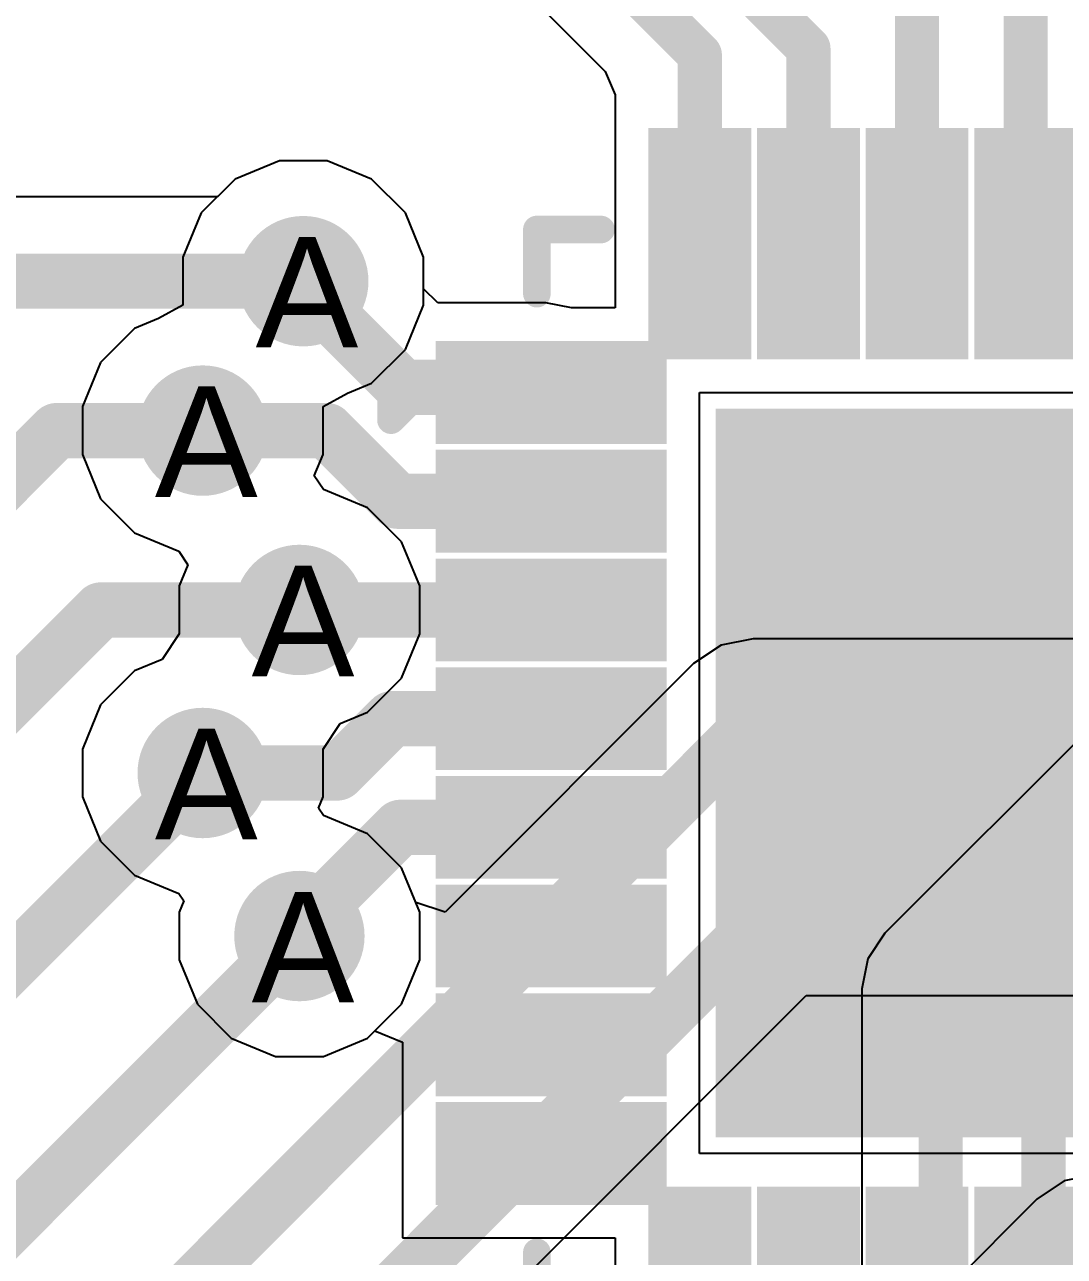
# Model space of a CAD drawing. Header units: inches. Extents: x 0 to 5271, y 0 to 5417.
# Drawn here: x 79.75 to 84.54, y 15.91 to 21.58 of the extents above; entities that cross this region are included whole.
import ezdxf

# ---------------------------------------------------------------- set-up
doc = ezdxf.new("R2010")
doc.units = ezdxf.units.IN
for name, color, linetype in [('Bottom Layer', 5, 'Continuous'), ('Drill Drawing', 1, 'Continuous'), ('L2_GND1', 16, 'Continuous'), ('L3_SIG1', 76, 'Continuous'), ('L4_PWR', 90, 'Continuous'), ('L5_GND2', 156, 'Continuous'), ('L6_SIG2', 130, 'Continuous'), ('L7_GND3', 216, 'Continuous'), ('Top Layer', 1, 'Continuous'), ('Top Overlay', 2, 'Continuous'), ('Top Paste', 8, 'Continuous'), ('Top Solder', 216, 'Continuous'), ('Via Holes', 16, 'Continuous')]:
    doc.layers.add(name, color=color, linetype=linetype)
doc.styles.add('Arial', font='', dxfattribs={"height": 0.2})
doc.styles.get('Arial').set_extended_font_data('Arial')

# ---------------------------------------------------------------- blocks, each defined once
blk = doc.blocks.new('32_UQFN__5_5__379')
at = {"layer": 'Top Layer'}
for points in [[(-1.885, 2.005), (-1.885, 2.865), (-1.615, 2.865), (-1.615, 2.005)], [(-1.385, 2.005), (-1.385, 2.865), (-1.115, 2.865), (-1.115, 2.005)], [(-0.885, 2.005), (-0.885, 2.865), (-0.615, 2.865), (-0.615, 2.005)], [(-0.385, 2.005), (-0.385, 2.865), (-0.115, 2.865), (-0.115, 2.005)], [(-2.865, 1.885), (-2.005, 1.885), (-2.005, 1.615), (-2.865, 1.615)], [(-1.575, 1.575), (1.575, 1.575), (1.575, -1.575), (-1.575, -1.575)], [(-2.865, 1.385), (-2.005, 1.385), (-2.005, 1.115), (-2.865, 1.115)], [(-2.865, 0.885), (-2.005, 0.885), (-2.005, 0.615), (-2.865, 0.615)], [(-2.865, 0.385), (-2.005, 0.385), (-2.005, 0.115), (-2.865, 0.115)], [(-2.865, -0.115), (-2.005, -0.115), (-2.005, -0.385), (-2.865, -0.385)], [(-2.865, -0.615), (-2.005, -0.615), (-2.005, -0.885), (-2.865, -0.885)], [(-2.865, -1.115), (-2.005, -1.115), (-2.005, -1.385), (-2.865, -1.385)], [(-2.865, -1.615), (-2.005, -1.615), (-2.005, -1.885), (-2.865, -1.885)], [(-1.885, -2.865), (-1.885, -2.005), (-1.615, -2.005), (-1.615, -2.865)], [(-1.385, -2.865), (-1.385, -2.005), (-1.115, -2.005), (-1.115, -2.865)], [(-0.885, -2.865), (-0.885, -2.005), (-0.615, -2.005), (-0.615, -2.865)], [(-0.385, -2.865), (-0.385, -2.005), (-0.115, -2.005), (-0.115, -2.865)]]:
    blk.add_hatch(color=1, dxfattribs=at).paths.add_polyline_path(points)
at = {"layer": 'Top Paste'}
for points in [[(-1.885, 2.005), (-1.885, 2.865), (-1.615, 2.865), (-1.615, 2.005)], [(-1.385, 2.005), (-1.385, 2.865), (-1.115, 2.865), (-1.115, 2.005)], [(-0.885, 2.005), (-0.885, 2.865), (-0.615, 2.865), (-0.615, 2.005)], [(-0.385, 2.005), (-0.385, 2.865), (-0.115, 2.865), (-0.115, 2.005)], [(-2.865, 1.885), (-2.005, 1.885), (-2.005, 1.615), (-2.865, 1.615)], [(-2.865, 1.385), (-2.005, 1.385), (-2.005, 1.115), (-2.865, 1.115)], [(-2.865, 0.885), (-2.005, 0.885), (-2.005, 0.615), (-2.865, 0.615)], [(-2.865, 0.385), (-2.005, 0.385), (-2.005, 0.115), (-2.865, 0.115)], [(-2.865, -0.115), (-2.005, -0.115), (-2.005, -0.385), (-2.865, -0.385)], [(-2.865, -0.615), (-2.005, -0.615), (-2.005, -0.885), (-2.865, -0.885)], [(-2.865, -1.115), (-2.005, -1.115), (-2.005, -1.385), (-2.865, -1.385)], [(-2.865, -1.615), (-2.005, -1.615), (-2.005, -1.885), (-2.865, -1.885)], [(-1.885, -2.865), (-1.885, -2.005), (-1.615, -2.005), (-1.615, -2.865)], [(-1.385, -2.865), (-1.385, -2.005), (-1.115, -2.005), (-1.115, -2.865)], [(-0.885, -2.865), (-0.885, -2.005), (-0.615, -2.005), (-0.615, -2.865)], [(-0.385, -2.865), (-0.385, -2.005), (-0.115, -2.005), (-0.115, -2.865)]]:
    blk.add_hatch(color=8, dxfattribs=at).paths.add_polyline_path(points)
at = {"layer": 'Top Solder'}
for points in [[(-1.9866, 1.9034), (-1.9866, 2.9666), (-1.5134, 2.9666), (-1.5134, 1.9034)], [(-1.4866, 1.9034), (-1.4866, 2.9666), (-1.0134, 2.9666), (-1.0134, 1.9034)], [(-0.9866, 1.9034), (-0.9866, 2.9666), (-0.5134, 2.9666), (-0.5134, 1.9034)], [(-0.4866, 1.9034), (-0.4866, 2.9666), (-0.0134, 2.9666), (-0.0134, 1.9034)], [(-2.9666, 1.9866), (-1.9034, 1.9866), (-1.9034, 1.5134), (-2.9666, 1.5134)], [(-1.6766, 1.6766), (1.6766, 1.6766), (1.6766, -1.6766), (-1.6766, -1.6766)], [(-2.9666, 1.4866), (-1.9034, 1.4866), (-1.9034, 1.0134), (-2.9666, 1.0134)], [(-2.9666, 0.9866), (-1.9034, 0.9866), (-1.9034, 0.5134), (-2.9666, 0.5134)], [(-2.9666, 0.4866), (-1.9034, 0.4866), (-1.9034, 0.0134), (-2.9666, 0.0134)], [(-2.9666, -0.0134), (-1.9034, -0.0134), (-1.9034, -0.4866), (-2.9666, -0.4866)], [(-2.9666, -0.5134), (-1.9034, -0.5134), (-1.9034, -0.9866), (-2.9666, -0.9866)], [(-2.9666, -1.0134), (-1.9034, -1.0134), (-1.9034, -1.4866), (-2.9666, -1.4866)], [(-2.9666, -1.5134), (-1.9034, -1.5134), (-1.9034, -1.9866), (-2.9666, -1.9866)], [(-1.9866, -2.9666), (-1.9866, -1.9034), (-1.5134, -1.9034), (-1.5134, -2.9666)], [(-1.4866, -2.9666), (-1.4866, -1.9034), (-1.0134, -1.9034), (-1.0134, -2.9666)], [(-0.9866, -2.9666), (-0.9866, -1.9034), (-0.5134, -1.9034), (-0.5134, -2.9666)], [(-0.4866, -2.9666), (-0.4866, -1.9034), (-0.0134, -1.9034), (-0.0134, -2.9666)]]:
    blk.add_hatch(color=216, dxfattribs=at).paths.add_polyline_path(points)
at = {"layer": 'Top Overlay'}
for points in [[(-2.5, 2.205, 0.127, 0.127, 0), (-2.5, 2.5, 0.127, 0.127, 0)], [(-2.5, 2.5, 0.127, 0.127, 0), (-2.205, 2.5, 0.127, 0.127, 0)], [(-3.1716, 1.623, 0.127, 0.127, 0), (-3.1716, 1.877, 0.127, 0.127, 0)], [(-3.1716, 1.877, 0.127, 0.127, 0), (-3.0446, 1.75, 0.127, 0.127, 0)], [(-3.1716, 1.623, 0.127, 0.127, 0), (-3.0446, 1.75, 0.127, 0.127, 0)], [(-2.5, -2.5, 0.127, 0.127, 0), (-2.5, -2.205, 0.127, 0.127, 0)]]:
    blk.add_lwpolyline(points, format="xyseb", dxfattribs=at)
for points in [[(-2.5318, 2.5, 0.0635, 0.0635, 1), (-2.4683, 2.5, 0.0635, 0.0635, 1)], [(-2.5318, 2.5, 0.0635, 0.0635, 1), (-2.4683, 2.5, 0.0635, 0.0635, 1)], [(-2.2368, 2.5, 0.0635, 0.0635, 1), (-2.1733, 2.5, 0.0635, 0.0635, 1)], [(-2.5318, 2.205, 0.0635, 0.0635, 1), (-2.4683, 2.205, 0.0635, 0.0635, 1)], [(-3.2033, 1.877, 0.0635, 0.0635, 1), (-3.1398, 1.877, 0.0635, 0.0635, 1)], [(-3.2033, 1.877, 0.0635, 0.0635, 1), (-3.1398, 1.877, 0.0635, 0.0635, 1)], [(-3.0763, 1.75, 0.0635, 0.0635, 1), (-3.0128, 1.75, 0.0635, 0.0635, 1)], [(-3.0763, 1.75, 0.0635, 0.0635, 1), (-3.0128, 1.75, 0.0635, 0.0635, 1)], [(-3.2033, 1.623, 0.0635, 0.0635, 1), (-3.1398, 1.623, 0.0635, 0.0635, 1)], [(-3.2033, 1.623, 0.0635, 0.0635, 1), (-3.1398, 1.623, 0.0635, 0.0635, 1)], [(-2.5318, -2.205, 0.0635, 0.0635, 1), (-2.4683, -2.205, 0.0635, 0.0635, 1)]]:
    blk.add_lwpolyline(points, format="xyseb", close=True, dxfattribs=at)

msp = doc.modelspace()

# ---------------------------------------------------------------- hatches: boundary and pattern name
at = {"layer": 'Bottom Layer'}
h = msp.add_hatch(color=5, dxfattribs=at)
edge = h.paths.add_edge_path()
edge.add_arc((81.0319, 20.3981), 0.3, 0, 360)
h = msp.add_hatch(color=5, dxfattribs=at)
edge = h.paths.add_edge_path()
edge.add_arc((80.5688, 19.7108), 0.3, 0, 360)
h = msp.add_hatch(color=5, dxfattribs=at)
edge = h.paths.add_edge_path()
edge.add_arc((81.014, 18.8858), 0.3, 0, 360)
h = msp.add_hatch(color=5, dxfattribs=at)
edge = h.paths.add_edge_path()
edge.add_arc((80.5688, 18.1358), 0.3, 0, 360)
h = msp.add_hatch(color=5, dxfattribs=at)
edge = h.paths.add_edge_path()
edge.add_arc((81.014, 17.3858), 0.3, 0, 360)
at = {"layer": 'L2_GND1'}
h = msp.add_hatch(color=16, dxfattribs=at)
edge = h.paths.add_edge_path()
edge.add_arc((81.0319, 20.3981), 0.3, 0, 360)
h = msp.add_hatch(color=16, dxfattribs=at)
edge = h.paths.add_edge_path()
edge.add_arc((80.5688, 19.7108), 0.3, 0, 360)
h = msp.add_hatch(color=16, dxfattribs=at)
edge = h.paths.add_edge_path()
edge.add_arc((81.014, 18.8858), 0.3, 0, 360)
h = msp.add_hatch(color=16, dxfattribs=at)
edge = h.paths.add_edge_path()
edge.add_arc((80.5688, 18.1358), 0.3, 0, 360)
h = msp.add_hatch(color=16, dxfattribs=at)
edge = h.paths.add_edge_path()
edge.add_arc((81.014, 17.3858), 0.3, 0, 360)
at = {"layer": 'L3_SIG1'}
h = msp.add_hatch(color=76, dxfattribs=at)
edge = h.paths.add_edge_path()
edge.add_arc((81.0319, 20.3981), 0.3, 0, 360)
h = msp.add_hatch(color=76, dxfattribs=at)
edge = h.paths.add_edge_path()
edge.add_arc((80.5688, 19.7108), 0.3, 0, 360)
h = msp.add_hatch(color=76, dxfattribs=at)
edge = h.paths.add_edge_path()
edge.add_arc((81.014, 18.8858), 0.3, 0, 360)
h = msp.add_hatch(color=76, dxfattribs=at)
edge = h.paths.add_edge_path()
edge.add_arc((80.5688, 18.1358), 0.3, 0, 360)
h = msp.add_hatch(color=76, dxfattribs=at)
edge = h.paths.add_edge_path()
edge.add_arc((81.014, 17.3858), 0.3, 0, 360)
at = {"layer": 'L4_PWR'}
h = msp.add_hatch(color=90, dxfattribs=at)
edge = h.paths.add_edge_path()
edge.add_arc((81.0319, 20.3981), 0.3, 0, 360)
h = msp.add_hatch(color=90, dxfattribs=at)
edge = h.paths.add_edge_path()
edge.add_arc((80.5688, 19.7108), 0.3, 0, 360)
h = msp.add_hatch(color=90, dxfattribs=at)
edge = h.paths.add_edge_path()
edge.add_arc((81.014, 18.8858), 0.3, 0, 360)
h = msp.add_hatch(color=90, dxfattribs=at)
edge = h.paths.add_edge_path()
edge.add_arc((80.5688, 18.1358), 0.3, 0, 360)
h = msp.add_hatch(color=90, dxfattribs=at)
edge = h.paths.add_edge_path()
edge.add_arc((81.014, 17.3858), 0.3, 0, 360)
at = {"layer": 'L5_GND2'}
h = msp.add_hatch(color=156, dxfattribs=at)
edge = h.paths.add_edge_path()
edge.add_arc((81.0319, 20.3981), 0.3, 0, 360)
h = msp.add_hatch(color=156, dxfattribs=at)
edge = h.paths.add_edge_path()
edge.add_arc((80.5688, 19.7108), 0.3, 0, 360)
h = msp.add_hatch(color=156, dxfattribs=at)
edge = h.paths.add_edge_path()
edge.add_arc((81.014, 18.8858), 0.3, 0, 360)
h = msp.add_hatch(color=156, dxfattribs=at)
edge = h.paths.add_edge_path()
edge.add_arc((80.5688, 18.1358), 0.3, 0, 360)
h = msp.add_hatch(color=156, dxfattribs=at)
edge = h.paths.add_edge_path()
edge.add_arc((81.014, 17.3858), 0.3, 0, 360)
at = {"layer": 'L6_SIG2'}
h = msp.add_hatch(color=130, dxfattribs=at)
edge = h.paths.add_edge_path()
edge.add_arc((81.0319, 20.3981), 0.3, 0, 360)
h = msp.add_hatch(color=130, dxfattribs=at)
edge = h.paths.add_edge_path()
edge.add_arc((80.5688, 19.7108), 0.3, 0, 360)
h = msp.add_hatch(color=130, dxfattribs=at)
edge = h.paths.add_edge_path()
edge.add_arc((81.014, 18.8858), 0.3, 0, 360)
h = msp.add_hatch(color=130, dxfattribs=at)
edge = h.paths.add_edge_path()
edge.add_arc((80.5688, 18.1358), 0.3, 0, 360)
h = msp.add_hatch(color=130, dxfattribs=at)
edge = h.paths.add_edge_path()
edge.add_arc((81.014, 17.3858), 0.3, 0, 360)
at = {"layer": 'L7_GND3'}
h = msp.add_hatch(color=216, dxfattribs=at)
edge = h.paths.add_edge_path()
edge.add_arc((81.0319, 20.3981), 0.3, 0, 360)
h = msp.add_hatch(color=216, dxfattribs=at)
edge = h.paths.add_edge_path()
edge.add_arc((80.5688, 19.7108), 0.3, 0, 360)
h = msp.add_hatch(color=216, dxfattribs=at)
edge = h.paths.add_edge_path()
edge.add_arc((81.014, 18.8858), 0.3, 0, 360)
h = msp.add_hatch(color=216, dxfattribs=at)
edge = h.paths.add_edge_path()
edge.add_arc((80.5688, 18.1358), 0.3, 0, 360)
h = msp.add_hatch(color=216, dxfattribs=at)
edge = h.paths.add_edge_path()
edge.add_arc((81.014, 17.3858), 0.3, 0, 360)
at = {"layer": 'Top Layer'}
h = msp.add_hatch(color=1, dxfattribs=at)
edge = h.paths.add_edge_path()
edge.add_arc((81.0319, 20.3981), 0.3, 0, 360)
h = msp.add_hatch(color=1, dxfattribs=at)
edge = h.paths.add_edge_path()
edge.add_arc((80.5688, 19.7108), 0.3, 0, 360)
h = msp.add_hatch(color=1, dxfattribs=at)
edge = h.paths.add_edge_path()
edge.add_arc((81.014, 18.8858), 0.3, 0, 360)
h = msp.add_hatch(color=1, dxfattribs=at)
edge = h.paths.add_edge_path()
edge.add_arc((80.5688, 18.1358), 0.3, 0, 360)
h = msp.add_hatch(color=1, dxfattribs=at)
edge = h.paths.add_edge_path()
edge.add_arc((81.014, 17.3858), 0.3, 0, 360)
at = {"layer": 'Via Holes'}
h = msp.add_hatch(color=7, dxfattribs=at)
edge = h.paths.add_edge_path()
edge.add_arc((81.0319, 20.3981), 0.15, 0, 360)
h = msp.add_hatch(color=7, dxfattribs=at)
edge = h.paths.add_edge_path()
edge.add_arc((80.5688, 19.7108), 0.15, 0, 360)
h = msp.add_hatch(color=7, dxfattribs=at)
edge = h.paths.add_edge_path()
edge.add_arc((81.014, 18.8858), 0.15, 0, 360)
h = msp.add_hatch(color=7, dxfattribs=at)
edge = h.paths.add_edge_path()
edge.add_arc((80.5688, 18.1358), 0.15, 0, 360)
h = msp.add_hatch(color=7, dxfattribs=at)
edge = h.paths.add_edge_path()
edge.add_arc((81.014, 17.3858), 0.15, 0, 360)

# ---------------------------------------------------------------- linework, layer by layer
at = {"layer": 'Bottom Layer'}
for p, q in [((80.9217, 20.9521), (80.7181, 20.8677)), ((81.1421, 20.9521), (80.9217, 20.9521)), ((81.3458, 20.8677), (81.1421, 20.9521)), ((80.7181, 20.8677), (80.5623, 20.7119)), ((81.5016, 20.7119), (81.3458, 20.8677)), ((80.5623, 20.7119), (80.4779, 20.5083)), ((81.5859, 20.5083), (81.5016, 20.7119)), ((80.4779, 20.5083), (80.4779, 20.2879)), ((81.5859, 20.2879), (81.5859, 20.5083)), ((80.4779, 20.2879), (80.3659, 20.2264)), ((81.5016, 20.0843), (81.5859, 20.2879)), ((80.255, 20.1805), (80.0991, 20.0246)), ((80.3659, 20.2264), (80.255, 20.1805)), ((81.3458, 19.9284), (81.5016, 20.0843)), ((80.0991, 20.0246), (80.0148, 19.821)), ((81.2348, 19.8825), (81.3458, 19.9284)), ((81.1228, 19.821), (81.2348, 19.8825)), ((80.0148, 19.821), (80.0148, 19.6006)), ((81.1228, 19.6006), (81.1228, 19.821)), ((80.0148, 19.6006), (80.0991, 19.397)), ((81.0822, 19.5026), (81.1228, 19.6006)), ((81.1242, 19.4398), (81.0822, 19.5026)), ((81.3278, 19.3555), (81.1242, 19.4398)), ((80.0991, 19.397), (80.255, 19.2412)), ((81.4836, 19.1996), (81.3278, 19.3555)), ((80.255, 19.2412), (80.4586, 19.1568)), ((80.4586, 19.1568), (80.5006, 19.094)), ((81.568, 18.996), (81.4836, 19.1996)), ((80.5006, 19.094), (80.46, 18.996)), ((80.46, 18.996), (80.46, 18.7756)), ((81.568, 18.7756), (81.568, 18.996)), ((80.46, 18.7756), (80.3815, 18.6579)), ((81.4836, 18.572), (81.568, 18.7756)), ((80.3815, 18.6579), (80.255, 18.6055)), ((80.255, 18.6055), (80.0991, 18.4496)), ((81.3278, 18.4162), (81.4836, 18.572)), ((80.0991, 18.4496), (80.0148, 18.246)), ((81.2013, 18.3638), (81.3278, 18.4162)), ((81.1228, 18.246), (81.2013, 18.3638)), ((80.0148, 18.246), (80.0148, 18.0256)), ((81.1228, 18.0256), (81.1228, 18.246)), ((80.0148, 18.0256), (80.0991, 17.822)), ((81.1014, 17.9739), (81.1228, 18.0256)), ((81.1242, 17.9398), (81.1014, 17.9739)), ((81.3278, 17.8555), (81.1242, 17.9398)), ((81.4836, 17.6996), (81.3278, 17.8555)), ((80.0991, 17.822), (80.255, 17.6661)), ((81.568, 17.496), (81.4836, 17.6996)), ((80.255, 17.6661), (80.4586, 17.5818)), ((80.4586, 17.5818), (80.4814, 17.5477)), ((80.4814, 17.5477), (80.46, 17.496)), ((80.46, 17.496), (80.46, 17.2756)), ((81.568, 17.2756), (81.568, 17.496)), ((80.46, 17.2756), (80.5443, 17.072)), ((81.4836, 17.072), (81.568, 17.2756)), ((80.5443, 17.072), (80.7001, 16.9161)), ((81.3278, 16.9161), (81.4836, 17.072)), ((80.7001, 16.9161), (80.9038, 16.8318)), ((81.1242, 16.8318), (81.3278, 16.9161)), ((80.9038, 16.8318), (81.1242, 16.8318))]:
    msp.add_line(p, q, dxfattribs=at)
at = {"layer": 'L2_GND1'}
for p, q in [((80.9217, 20.9521), (80.7181, 20.8677)), ((81.1421, 20.9521), (80.9217, 20.9521)), ((81.3458, 20.8677), (81.1421, 20.9521)), ((80.7181, 20.8677), (80.5623, 20.7119)), ((81.5016, 20.7119), (81.3458, 20.8677)), ((80.5623, 20.7119), (80.4779, 20.5083)), ((81.5859, 20.5083), (81.5016, 20.7119)), ((80.4779, 20.5083), (80.4779, 20.2879)), ((81.5859, 20.2879), (81.5859, 20.5083)), ((80.4779, 20.2879), (80.3659, 20.2264)), ((81.5016, 20.0843), (81.5859, 20.2879)), ((80.255, 20.1805), (80.0991, 20.0246)), ((80.3659, 20.2264), (80.255, 20.1805)), ((81.3458, 19.9284), (81.5016, 20.0843)), ((80.0991, 20.0246), (80.0148, 19.821)), ((81.2348, 19.8825), (81.3458, 19.9284)), ((81.1228, 19.821), (81.2348, 19.8825)), ((80.0148, 19.821), (80.0148, 19.6006)), ((81.1228, 19.6006), (81.1228, 19.821)), ((80.0148, 19.6006), (80.0991, 19.397)), ((81.0822, 19.5026), (81.1228, 19.6006)), ((81.1242, 19.4398), (81.0822, 19.5026)), ((81.3278, 19.3555), (81.1242, 19.4398)), ((80.0991, 19.397), (80.255, 19.2412)), ((81.4836, 19.1996), (81.3278, 19.3555)), ((80.255, 19.2412), (80.4586, 19.1568)), ((80.4586, 19.1568), (80.5006, 19.094)), ((81.568, 18.996), (81.4836, 19.1996)), ((80.5006, 19.094), (80.46, 18.996)), ((80.46, 18.996), (80.46, 18.7756)), ((81.568, 18.7756), (81.568, 18.996)), ((80.46, 18.7756), (80.3815, 18.6579)), ((81.4836, 18.572), (81.568, 18.7756)), ((80.3815, 18.6579), (80.255, 18.6055)), ((80.255, 18.6055), (80.0991, 18.4496)), ((81.3278, 18.4162), (81.4836, 18.572)), ((80.0991, 18.4496), (80.0148, 18.246)), ((81.2013, 18.3638), (81.3278, 18.4162)), ((81.1228, 18.246), (81.2013, 18.3638)), ((80.0148, 18.246), (80.0148, 18.0256)), ((81.1228, 18.0256), (81.1228, 18.246)), ((80.0148, 18.0256), (80.0991, 17.822)), ((81.1014, 17.9739), (81.1228, 18.0256)), ((81.1242, 17.9398), (81.1014, 17.9739)), ((81.3278, 17.8555), (81.1242, 17.9398)), ((81.4836, 17.6996), (81.3278, 17.8555)), ((80.0991, 17.822), (80.255, 17.6661)), ((81.568, 17.496), (81.4836, 17.6996)), ((80.255, 17.6661), (80.4586, 17.5818)), ((80.4586, 17.5818), (80.4814, 17.5477)), ((80.4814, 17.5477), (80.46, 17.496)), ((80.46, 17.496), (80.46, 17.2756)), ((81.568, 17.2756), (81.568, 17.496)), ((80.46, 17.2756), (80.5443, 17.072)), ((81.4836, 17.072), (81.568, 17.2756)), ((80.5443, 17.072), (80.7001, 16.9161)), ((81.3278, 16.9161), (81.4836, 17.072)), ((80.7001, 16.9161), (80.9038, 16.8318)), ((81.1242, 16.8318), (81.3278, 16.9161)), ((80.9038, 16.8318), (81.1242, 16.8318))]:
    msp.add_line(p, q, dxfattribs=at)
at = {"layer": 'L3_SIG1'}
for p, q in [((80.9217, 20.9521), (80.7181, 20.8677)), ((81.1421, 20.9521), (80.9217, 20.9521)), ((81.3458, 20.8677), (81.1421, 20.9521)), ((80.7181, 20.8677), (80.5623, 20.7119)), ((81.5016, 20.7119), (81.3458, 20.8677)), ((80.5623, 20.7119), (80.4779, 20.5083)), ((81.5859, 20.5083), (81.5016, 20.7119)), ((80.4779, 20.5083), (80.4779, 20.2879)), ((81.5859, 20.2879), (81.5859, 20.5083)), ((80.4779, 20.2879), (80.3659, 20.2264)), ((81.5016, 20.0843), (81.5859, 20.2879)), ((80.255, 20.1805), (80.0991, 20.0246)), ((80.3659, 20.2264), (80.255, 20.1805)), ((81.3458, 19.9284), (81.5016, 20.0843)), ((80.0991, 20.0246), (80.0148, 19.821)), ((81.2348, 19.8825), (81.3458, 19.9284)), ((81.1228, 19.821), (81.2348, 19.8825)), ((80.0148, 19.821), (80.0148, 19.6006)), ((81.1228, 19.6006), (81.1228, 19.821)), ((80.0148, 19.6006), (80.0991, 19.397)), ((81.0822, 19.5026), (81.1228, 19.6006)), ((81.1242, 19.4398), (81.0822, 19.5026)), ((81.3278, 19.3555), (81.1242, 19.4398)), ((80.0991, 19.397), (80.255, 19.2412)), ((81.4836, 19.1996), (81.3278, 19.3555)), ((80.255, 19.2412), (80.4586, 19.1568)), ((80.4586, 19.1568), (80.5006, 19.094)), ((81.568, 18.996), (81.4836, 19.1996)), ((80.5006, 19.094), (80.46, 18.996)), ((80.46, 18.996), (80.46, 18.7756)), ((81.568, 18.7756), (81.568, 18.996)), ((80.46, 18.7756), (80.3815, 18.6579)), ((81.4836, 18.572), (81.568, 18.7756)), ((80.3815, 18.6579), (80.255, 18.6055)), ((80.255, 18.6055), (80.0991, 18.4496)), ((81.3278, 18.4162), (81.4836, 18.572)), ((80.0991, 18.4496), (80.0148, 18.246)), ((81.2013, 18.3638), (81.3278, 18.4162)), ((81.1228, 18.246), (81.2013, 18.3638)), ((84.6771, 18.3666), (83.7092, 17.3987)), ((80.0148, 18.246), (80.0148, 18.0256)), ((81.1228, 18.0256), (81.1228, 18.246)), ((80.0148, 18.0256), (80.0991, 17.822)), ((81.1014, 17.9739), (81.1228, 18.0256)), ((81.1242, 17.9398), (81.1014, 17.9739)), ((81.3278, 17.8555), (81.1242, 17.9398)), ((81.4836, 17.6996), (81.3278, 17.8555)), ((80.0991, 17.822), (80.255, 17.6661)), ((81.568, 17.496), (81.4836, 17.6996)), ((80.255, 17.6661), (80.4586, 17.5818)), ((80.4586, 17.5818), (80.4814, 17.5477)), ((80.4814, 17.5477), (80.46, 17.496)), ((80.46, 17.496), (80.46, 17.2756)), ((81.568, 17.2756), (81.568, 17.496)), ((83.7092, 17.3987), (83.6306, 17.2811)), ((80.46, 17.2756), (80.5443, 17.072)), ((81.4836, 17.072), (81.568, 17.2756)), ((83.6306, 17.2811), (83.603, 17.1423)), ((83.603, 17.1423), (83.603, 17.1423)), ((83.603, 17.1423), (83.603, 9.8671)), ((80.5443, 17.072), (80.7001, 16.9161)), ((81.3278, 16.9161), (81.4836, 17.072)), ((80.7001, 16.9161), (80.9038, 16.8318)), ((81.1242, 16.8318), (81.3278, 16.9161)), ((80.9038, 16.8318), (81.1242, 16.8318))]:
    msp.add_line(p, q, dxfattribs=at)
for points in [[(83.9656, 17.1423, 0.2032, 0.2032, 0), (84.9335, 18.1102, 0.2032, 0.2032, 0)], [(84.4391, 16.8914, 0.2032, 0.2032, 0), (85.1019, 17.5542, 0.2032, 0.2032, 0)], [(83.9656, 8.5118, 0.2032, 0.2032, 0), (83.9656, 17.1423, 0.2032, 0.2032, 0)], [(84.4391, 8.3025, 0.2032, 0.2032, 0), (84.4391, 16.8914, 0.2032, 0.2032, 0)]]:
    msp.add_lwpolyline(points, format="xyseb", dxfattribs=at)
for points in [[(83.9148, 17.1423, 0.1016, 0.1016, 1), (84.0164, 17.1423, 0.1016, 0.1016, 1)], [(83.9148, 17.1423, 0.1016, 0.1016, 1), (84.0164, 17.1423, 0.1016, 0.1016, 1)], [(84.3883, 16.8914, 0.1016, 0.1016, 1), (84.4899, 16.8914, 0.1016, 0.1016, 1)], [(84.3883, 16.8914, 0.1016, 0.1016, 1), (84.4899, 16.8914, 0.1016, 0.1016, 1)]]:
    msp.add_lwpolyline(points, format="xyseb", close=True, dxfattribs=at)
at = {"layer": 'L4_PWR'}
for p, q in [((80.9217, 20.9521), (80.7181, 20.8677)), ((81.1421, 20.9521), (80.9217, 20.9521)), ((81.3458, 20.8677), (81.1421, 20.9521)), ((80.7181, 20.8677), (80.5623, 20.7119)), ((81.5016, 20.7119), (81.3458, 20.8677)), ((80.5623, 20.7119), (80.4779, 20.5083)), ((81.5859, 20.5083), (81.5016, 20.7119)), ((80.4779, 20.5083), (80.4779, 20.2879)), ((81.5859, 20.2879), (81.5859, 20.5083)), ((80.4779, 20.2879), (80.3659, 20.2264)), ((81.5016, 20.0843), (81.5859, 20.2879)), ((80.255, 20.1805), (80.0991, 20.0246)), ((80.3659, 20.2264), (80.255, 20.1805)), ((81.3458, 19.9284), (81.5016, 20.0843)), ((80.0991, 20.0246), (80.0148, 19.821)), ((81.2348, 19.8825), (81.3458, 19.9284)), ((81.1228, 19.821), (81.2348, 19.8825)), ((80.0148, 19.821), (80.0148, 19.6006)), ((81.1228, 19.6006), (81.1228, 19.821)), ((80.0148, 19.6006), (80.0991, 19.397)), ((81.0822, 19.5026), (81.1228, 19.6006)), ((81.1242, 19.4398), (81.0822, 19.5026)), ((81.3278, 19.3555), (81.1242, 19.4398)), ((80.0991, 19.397), (80.255, 19.2412)), ((81.4836, 19.1996), (81.3278, 19.3555)), ((80.255, 19.2412), (80.4586, 19.1568)), ((80.4586, 19.1568), (80.5006, 19.094)), ((81.568, 18.996), (81.4836, 19.1996)), ((80.5006, 19.094), (80.46, 18.996)), ((80.46, 18.996), (80.46, 18.7756)), ((81.568, 18.7756), (81.568, 18.996)), ((80.46, 18.7756), (80.3815, 18.6579)), ((81.4836, 18.572), (81.568, 18.7756)), ((80.3815, 18.6579), (80.255, 18.6055)), ((80.255, 18.6055), (80.0991, 18.4496)), ((81.3278, 18.4162), (81.4836, 18.572)), ((80.0991, 18.4496), (80.0148, 18.246)), ((81.2013, 18.3638), (81.3278, 18.4162)), ((81.1228, 18.246), (81.2013, 18.3638)), ((80.0148, 18.246), (80.0148, 18.0256)), ((81.1228, 18.0256), (81.1228, 18.246)), ((80.0148, 18.0256), (80.0991, 17.822)), ((81.1014, 17.9739), (81.1228, 18.0256)), ((81.1242, 17.9398), (81.1014, 17.9739)), ((81.3278, 17.8555), (81.1242, 17.9398)), ((81.4836, 17.6996), (81.3278, 17.8555)), ((80.0991, 17.822), (80.255, 17.6661)), ((81.568, 17.496), (81.4836, 17.6996)), ((80.255, 17.6661), (80.4586, 17.5818)), ((80.4586, 17.5818), (80.4814, 17.5477)), ((80.4814, 17.5477), (80.46, 17.496)), ((80.46, 17.496), (80.46, 17.2756)), ((81.568, 17.2756), (81.568, 17.496)), ((80.46, 17.2756), (80.5443, 17.072)), ((81.4836, 17.072), (81.568, 17.2756)), ((80.5443, 17.072), (80.7001, 16.9161)), ((81.3278, 16.9161), (81.4836, 17.072)), ((80.7001, 16.9161), (80.9038, 16.8318)), ((81.1242, 16.8318), (81.3278, 16.9161)), ((80.9038, 16.8318), (81.1242, 16.8318))]:
    msp.add_line(p, q, dxfattribs=at)
at = {"layer": 'L5_GND2'}
for p, q in [((80.9217, 20.9521), (80.7181, 20.8677)), ((81.1421, 20.9521), (80.9217, 20.9521)), ((81.3458, 20.8677), (81.1421, 20.9521)), ((80.7181, 20.8677), (80.5623, 20.7119)), ((81.5016, 20.7119), (81.3458, 20.8677)), ((80.5623, 20.7119), (80.4779, 20.5083)), ((81.5859, 20.5083), (81.5016, 20.7119)), ((80.4779, 20.5083), (80.4779, 20.2879)), ((81.5859, 20.2879), (81.5859, 20.5083)), ((80.4779, 20.2879), (80.3659, 20.2264)), ((81.5016, 20.0843), (81.5859, 20.2879)), ((80.255, 20.1805), (80.0991, 20.0246)), ((80.3659, 20.2264), (80.255, 20.1805)), ((81.3458, 19.9284), (81.5016, 20.0843)), ((80.0991, 20.0246), (80.0148, 19.821)), ((81.2348, 19.8825), (81.3458, 19.9284)), ((81.1228, 19.821), (81.2348, 19.8825)), ((80.0148, 19.821), (80.0148, 19.6006)), ((81.1228, 19.6006), (81.1228, 19.821)), ((80.0148, 19.6006), (80.0991, 19.397)), ((81.0822, 19.5026), (81.1228, 19.6006)), ((81.1242, 19.4398), (81.0822, 19.5026)), ((81.3278, 19.3555), (81.1242, 19.4398)), ((80.0991, 19.397), (80.255, 19.2412)), ((81.4836, 19.1996), (81.3278, 19.3555)), ((80.255, 19.2412), (80.4586, 19.1568)), ((80.4586, 19.1568), (80.5006, 19.094)), ((81.568, 18.996), (81.4836, 19.1996)), ((80.5006, 19.094), (80.46, 18.996)), ((80.46, 18.996), (80.46, 18.7756)), ((81.568, 18.7756), (81.568, 18.996)), ((80.46, 18.7756), (80.3815, 18.6579)), ((81.4836, 18.572), (81.568, 18.7756)), ((80.3815, 18.6579), (80.255, 18.6055)), ((80.255, 18.6055), (80.0991, 18.4496)), ((81.3278, 18.4162), (81.4836, 18.572)), ((80.0991, 18.4496), (80.0148, 18.246)), ((81.2013, 18.3638), (81.3278, 18.4162)), ((81.1228, 18.246), (81.2013, 18.3638)), ((80.0148, 18.246), (80.0148, 18.0256)), ((81.1228, 18.0256), (81.1228, 18.246)), ((80.0148, 18.0256), (80.0991, 17.822)), ((81.1014, 17.9739), (81.1228, 18.0256)), ((81.1242, 17.9398), (81.1014, 17.9739)), ((81.3278, 17.8555), (81.1242, 17.9398)), ((81.4836, 17.6996), (81.3278, 17.8555)), ((80.0991, 17.822), (80.255, 17.6661)), ((81.568, 17.496), (81.4836, 17.6996)), ((80.255, 17.6661), (80.4586, 17.5818)), ((80.4586, 17.5818), (80.4814, 17.5477)), ((80.4814, 17.5477), (80.46, 17.496)), ((80.46, 17.496), (80.46, 17.2756)), ((81.568, 17.2756), (81.568, 17.496)), ((80.46, 17.2756), (80.5443, 17.072)), ((81.4836, 17.072), (81.568, 17.2756)), ((80.5443, 17.072), (80.7001, 16.9161)), ((81.3278, 16.9161), (81.4836, 17.072)), ((80.7001, 16.9161), (80.9038, 16.8318)), ((81.1242, 16.8318), (81.3278, 16.9161)), ((80.9038, 16.8318), (81.1242, 16.8318))]:
    msp.add_line(p, q, dxfattribs=at)
at = {"layer": 'L6_SIG2'}
for p, q in [((80.9217, 20.9521), (80.7181, 20.8677)), ((81.1421, 20.9521), (80.9217, 20.9521)), ((81.3458, 20.8677), (81.1421, 20.9521)), ((80.7181, 20.8677), (80.6369, 20.7865)), ((81.5016, 20.7119), (81.3458, 20.8677)), ((80.6369, 20.7865), (79.6015, 20.7865)), ((81.5859, 20.5083), (81.5016, 20.7119)), ((81.5859, 20.2879), (81.5859, 20.5083)), ((81.5016, 20.0843), (81.5859, 20.2879)), ((81.3458, 19.9284), (81.5016, 20.0843)), ((81.2348, 19.8825), (81.3458, 19.9284)), ((81.1228, 19.821), (81.2348, 19.8825)), ((81.1228, 19.6006), (81.1228, 19.821)), ((81.0822, 19.5026), (81.1228, 19.6006)), ((81.1242, 19.4398), (81.0822, 19.5026)), ((81.3278, 19.3555), (81.1242, 19.4398)), ((81.4836, 19.1996), (81.3278, 19.3555)), ((81.568, 18.996), (81.4836, 19.1996)), ((81.568, 18.7756), (81.568, 18.996)), ((81.4836, 18.572), (81.568, 18.7756)), ((82.9547, 18.7231), (82.8287, 18.6389)), ((83.1034, 18.7527), (82.9547, 18.7231)), ((92.8793, 18.7527), (83.1034, 18.7527)), ((82.8287, 18.6389), (81.6853, 17.4955)), ((81.3278, 18.4162), (81.4836, 18.572)), ((81.2013, 18.3638), (81.3278, 18.4162)), ((81.1228, 18.246), (81.2013, 18.3638)), ((81.1228, 18.0256), (81.1228, 18.246)), ((81.1014, 17.9739), (81.1228, 18.0256)), ((81.1242, 17.9398), (81.1014, 17.9739)), ((81.3278, 17.8555), (81.1242, 17.9398)), ((81.4836, 17.6996), (81.3278, 17.8555)), ((81.5499, 17.5397), (81.4836, 17.6996)), ((81.6853, 17.4955), (81.5499, 17.5397)), ((77.3945, 11.1607), (83.3459, 17.1121)), ((83.3459, 17.1121), (93.2688, 17.1121)), ((84.6836, 16.2889), (84.5349, 16.2593)), ((84.5349, 16.2593), (84.4089, 16.1751)), ((84.4089, 16.1751), (82.7083, 14.4744))]:
    msp.add_line(p, q, dxfattribs=at)
for points in [[(79.6015, 20.3981, 0.254, 0.254, 0), (81.0319, 20.3981, 0.254, 0.254, 0)], [(76.772, 16.5862, 0.254, 0.254, 0), (79.8966, 19.7108, 0.254, 0.254, 0)], [(79.8966, 19.7108, 0.254, 0.254, 0), (80.5688, 19.7108, 0.254, 0.254, 0)], [(77.3393, 16.1253, 0.254, 0.254, 0), (80.0998, 18.8858, 0.254, 0.254, 0)], [(80.0998, 18.8858, 0.254, 0.254, 0), (81.014, 18.8858, 0.254, 0.254, 0)], [(76.4794, 11.7402, 0.254, 0.254, 0), (83.1034, 18.3642, 0.254, 0.254, 0)], [(83.1034, 18.3642, 0.254, 0.254, 0), (93.0402, 18.3642, 0.254, 0.254, 0)], [(78.0032, 15.5702, 0.254, 0.254, 0), (80.5688, 18.1358, 0.254, 0.254, 0)], [(77.006, 11.3216, 0.254, 0.254, 0), (83.185, 17.5006, 0.254, 0.254, 0)], [(83.185, 17.5006, 0.254, 0.254, 0), (93.2688, 17.5006, 0.254, 0.254, 0)], [(78.665, 15.0368, 0.254, 0.254, 0), (81.014, 17.3858, 0.254, 0.254, 0)], [(82.8692, 14.086, 0.254, 0.254, 0), (84.6836, 15.9004, 0.254, 0.254, 0)]]:
    msp.add_lwpolyline(points, format="xyseb", dxfattribs=at)
for points in [[(80.9684, 20.3981, 0.127, 0.127, 1), (81.0954, 20.3981, 0.127, 0.127, 1)], [(79.8331, 19.7108, 0.127, 0.127, 1), (79.9601, 19.7108, 0.127, 0.127, 1)], [(79.8331, 19.7108, 0.127, 0.127, 1), (79.9601, 19.7108, 0.127, 0.127, 1)], [(80.5053, 19.7108, 0.127, 0.127, 1), (80.6323, 19.7108, 0.127, 0.127, 1)], [(80.0363, 18.8858, 0.127, 0.127, 1), (80.1633, 18.8858, 0.127, 0.127, 1)], [(80.0363, 18.8858, 0.127, 0.127, 1), (80.1633, 18.8858, 0.127, 0.127, 1)], [(80.9505, 18.8858, 0.127, 0.127, 1), (81.0775, 18.8858, 0.127, 0.127, 1)], [(83.0399, 18.3642, 0.127, 0.127, 1), (83.1669, 18.3642, 0.127, 0.127, 1)], [(83.0399, 18.3642, 0.127, 0.127, 1), (83.1669, 18.3642, 0.127, 0.127, 1)], [(80.5053, 18.1358, 0.127, 0.127, 1), (80.6323, 18.1358, 0.127, 0.127, 1)], [(83.1215, 17.5006, 0.127, 0.127, 1), (83.2485, 17.5006, 0.127, 0.127, 1)], [(83.1215, 17.5006, 0.127, 0.127, 1), (83.2485, 17.5006, 0.127, 0.127, 1)], [(80.9505, 17.3858, 0.127, 0.127, 1), (81.0775, 17.3858, 0.127, 0.127, 1)]]:
    msp.add_lwpolyline(points, format="xyseb", close=True, dxfattribs=at)
at = {"layer": 'L7_GND3'}
for p, q in [((80.9217, 20.9521), (80.7181, 20.8677)), ((81.1421, 20.9521), (80.9217, 20.9521)), ((81.3458, 20.8677), (81.1421, 20.9521)), ((80.7181, 20.8677), (80.5623, 20.7119)), ((81.5016, 20.7119), (81.3458, 20.8677)), ((80.5623, 20.7119), (80.4779, 20.5083)), ((81.5859, 20.5083), (81.5016, 20.7119)), ((80.4779, 20.5083), (80.4779, 20.2879)), ((81.5859, 20.2879), (81.5859, 20.5083)), ((80.4779, 20.2879), (80.3659, 20.2264)), ((81.5016, 20.0843), (81.5859, 20.2879)), ((80.255, 20.1805), (80.0991, 20.0246)), ((80.3659, 20.2264), (80.255, 20.1805)), ((81.3458, 19.9284), (81.5016, 20.0843)), ((80.0991, 20.0246), (80.0148, 19.821)), ((81.2348, 19.8825), (81.3458, 19.9284)), ((81.1228, 19.821), (81.2348, 19.8825)), ((80.0148, 19.821), (80.0148, 19.6006)), ((81.1228, 19.6006), (81.1228, 19.821)), ((80.0148, 19.6006), (80.0991, 19.397)), ((81.0822, 19.5026), (81.1228, 19.6006)), ((81.1242, 19.4398), (81.0822, 19.5026)), ((81.3278, 19.3555), (81.1242, 19.4398)), ((80.0991, 19.397), (80.255, 19.2412)), ((81.4836, 19.1996), (81.3278, 19.3555)), ((80.255, 19.2412), (80.4586, 19.1568)), ((80.4586, 19.1568), (80.5006, 19.094)), ((81.568, 18.996), (81.4836, 19.1996)), ((80.5006, 19.094), (80.46, 18.996)), ((80.46, 18.996), (80.46, 18.7756)), ((81.568, 18.7756), (81.568, 18.996)), ((80.46, 18.7756), (80.3815, 18.6579)), ((81.4836, 18.572), (81.568, 18.7756)), ((80.3815, 18.6579), (80.255, 18.6055)), ((80.255, 18.6055), (80.0991, 18.4496)), ((81.3278, 18.4162), (81.4836, 18.572)), ((80.0991, 18.4496), (80.0148, 18.246)), ((81.2013, 18.3638), (81.3278, 18.4162)), ((81.1228, 18.246), (81.2013, 18.3638)), ((80.0148, 18.246), (80.0148, 18.0256)), ((81.1228, 18.0256), (81.1228, 18.246)), ((80.0148, 18.0256), (80.0991, 17.822)), ((81.1014, 17.9739), (81.1228, 18.0256)), ((81.1242, 17.9398), (81.1014, 17.9739)), ((81.3278, 17.8555), (81.1242, 17.9398)), ((81.4836, 17.6996), (81.3278, 17.8555)), ((80.0991, 17.822), (80.255, 17.6661)), ((81.568, 17.496), (81.4836, 17.6996)), ((80.255, 17.6661), (80.4586, 17.5818)), ((80.4586, 17.5818), (80.4814, 17.5477)), ((80.4814, 17.5477), (80.46, 17.496)), ((80.46, 17.496), (80.46, 17.2756)), ((81.568, 17.2756), (81.568, 17.496)), ((80.46, 17.2756), (80.5443, 17.072)), ((81.4836, 17.072), (81.568, 17.2756)), ((80.5443, 17.072), (80.7001, 16.9161)), ((81.3278, 16.9161), (81.4836, 17.072)), ((80.7001, 16.9161), (80.9038, 16.8318)), ((81.1242, 16.8318), (81.3278, 16.9161)), ((80.9038, 16.8318), (81.1242, 16.8318))]:
    msp.add_line(p, q, dxfattribs=at)
at = {"layer": 'Top Layer'}
for p, q in [((82.1524, 21.6312), (82.4212, 21.3624)), ((82.4212, 21.3624), (82.4682, 21.2548)), ((82.4682, 21.2548), (82.4682, 21.2548)), ((82.4682, 21.2548), (82.4682, 21.2548)), ((82.4682, 21.2548), (82.4682, 21.2548)), ((82.4682, 21.2548), (82.4682, 20.2748)), ((80.9217, 20.9521), (80.7181, 20.8677)), ((81.1421, 20.9521), (80.9217, 20.9521)), ((81.3458, 20.8677), (81.1421, 20.9521)), ((80.7181, 20.8677), (80.5623, 20.7119)), ((81.5016, 20.7119), (81.3458, 20.8677)), ((80.5623, 20.7119), (80.4779, 20.5083)), ((81.5859, 20.5083), (81.5016, 20.7119)), ((80.4779, 20.5083), (80.4779, 20.2879)), ((81.5859, 20.3633), (81.5859, 20.5083)), ((81.6509, 20.2984), (81.5859, 20.3633)), ((80.4779, 20.2879), (80.3659, 20.2264)), ((82.1481, 20.2984), (81.6509, 20.2984)), ((82.2667, 20.2748), (82.1481, 20.2984)), ((82.4682, 20.2748), (82.2667, 20.2748)), ((80.255, 20.1805), (80.0991, 20.0246)), ((80.3659, 20.2264), (80.255, 20.1805)), ((80.0991, 20.0246), (80.0148, 19.821)), ((82.8562, 18.9968), (82.8562, 19.8868)), ((82.8562, 19.8868), (85.7462, 19.8868)), ((80.0148, 19.821), (80.0148, 19.6006)), ((80.0148, 19.6006), (80.0991, 19.397)), ((80.0991, 19.397), (80.255, 19.2412)), ((80.255, 19.2412), (80.4586, 19.1568)), ((80.4586, 19.1568), (80.5006, 19.094)), ((80.5006, 19.094), (80.46, 18.996)), ((80.46, 18.996), (80.46, 18.7756)), ((82.8562, 17.9968), (82.8562, 18.9968)), ((80.46, 18.7756), (80.3815, 18.6579)), ((80.3815, 18.6579), (80.255, 18.6055)), ((80.255, 18.6055), (80.0991, 18.4496)), ((80.0991, 18.4496), (80.0148, 18.246)), ((80.0148, 18.246), (80.0148, 18.0256)), ((80.0148, 18.0256), (80.0991, 17.822)), ((82.8562, 16.9968), (82.8562, 17.9968)), ((80.0991, 17.822), (80.255, 17.6661)), ((80.255, 17.6661), (80.4586, 17.5818)), ((80.4586, 17.5818), (80.4814, 17.5477)), ((80.4814, 17.5477), (80.46, 17.496)), ((80.46, 17.496), (80.46, 17.2756)), ((80.46, 17.2756), (80.5443, 17.072)), ((80.5443, 17.072), (80.7001, 16.9161)), ((81.3278, 16.9161), (81.3612, 16.9496)), ((81.3612, 16.9496), (81.4882, 16.897)), ((82.8562, 16.3848), (82.8562, 16.9968)), ((80.7001, 16.9161), (80.9038, 16.8318)), ((81.1242, 16.8318), (81.3278, 16.9161)), ((81.4882, 16.897), (81.4882, 15.9968)), ((80.9038, 16.8318), (81.1242, 16.8318)), ((86.3582, 16.3848), (82.8562, 16.3848)), ((81.4882, 15.9968), (82.4682, 15.9968)), ((82.4682, 15.9968), (82.4682, 15.0168))]:
    msp.add_line(p, q, dxfattribs=at)
for points in [[(84.3572, 20.5708, 0.2032, 0.2032, 0), (84.3572, 50.2628, 0.2032, 0.2032, 0)], [(83.8572, 20.5708, 0.2032, 0.2032, 0), (83.8572, 50.0557, 0.2032, 0.2032, 0)], [(82.1112, 22.1852, 0.2032, 0.2032, 0), (82.8572, 21.4392, 0.2032, 0.2032, 0)], [(83.138, 21.6878, 0.2032, 0.2032, 0), (83.3572, 21.4686, 0.2032, 0.2032, 0)], [(82.8572, 20.5708, 0.2032, 0.2032, 0), (82.8572, 21.4392, 0.2032, 0.2032, 0)], [(83.3572, 20.5708, 0.2032, 0.2032, 0), (83.3572, 21.4686, 0.2032, 0.2032, 0)], [(81.0319, 20.368, 0.254, 0.254, 0), (81.0319, 20.3981, 0.254, 0.254, 0)], [(81.0319, 20.368, 0.254, 0.254, 0), (81.49, 19.9099, 0.254, 0.254, 0)], [(81.49, 19.9099, 0.254, 0.254, 0), (82.1481, 19.9099, 0.254, 0.254, 0)], [(82.1481, 19.9099, 0.254, 0.254, 0), (82.1722, 19.8858, 0.254, 0.254, 0)], [(80.5688, 19.7108, 0.254, 0.254, 0), (81.1402, 19.7108, 0.254, 0.254, 0)], [(81.1402, 19.7108, 0.254, 0.254, 0), (81.4652, 19.3858, 0.254, 0.254, 0)], [(81.4652, 19.3858, 0.254, 0.254, 0), (82.1722, 19.3858, 0.254, 0.254, 0)], [(84.6072, 18.1358, 0.3048, 0.3048, 0), (85.8572, 19.3858, 0.3048, 0.3048, 0)], [(81.014, 18.8858, 0.254, 0.254, 0), (82.1722, 18.8858, 0.254, 0.254, 0)], [(81.1889, 18.1358, 0.254, 0.254, 0), (81.4388, 18.3858, 0.254, 0.254, 0)], [(81.4388, 18.3858, 0.254, 0.254, 0), (82.1722, 18.3858, 0.254, 0.254, 0)], [(80.5688, 18.1358, 0.254, 0.254, 0), (81.1889, 18.1358, 0.254, 0.254, 0)], [(81.014, 17.4218, 0.254, 0.254, 0), (81.478, 17.8858, 0.254, 0.254, 0)], [(81.478, 17.8858, 0.254, 0.254, 0), (82.1722, 17.8858, 0.254, 0.254, 0)], [(81.014, 17.3858, 0.254, 0.254, 0), (81.014, 17.4218, 0.254, 0.254, 0)]]:
    msp.add_lwpolyline(points, format="xyseb", dxfattribs=at)
for points in [[(82.8064, 21.4392, 0.1016, 0.1016, 1), (82.908, 21.4392, 0.1016, 0.1016, 1)], [(82.8064, 21.4392, 0.1016, 0.1016, 1), (82.908, 21.4392, 0.1016, 0.1016, 1)], [(83.3064, 21.4686, 0.1016, 0.1016, 1), (83.408, 21.4686, 0.1016, 0.1016, 1)], [(83.3064, 21.4686, 0.1016, 0.1016, 1), (83.408, 21.4686, 0.1016, 0.1016, 1)], [(82.8064, 20.5708, 0.1016, 0.1016, 1), (82.908, 20.5708, 0.1016, 0.1016, 1)], [(83.3064, 20.5708, 0.1016, 0.1016, 1), (83.408, 20.5708, 0.1016, 0.1016, 1)], [(83.8064, 20.5708, 0.1016, 0.1016, 1), (83.908, 20.5708, 0.1016, 0.1016, 1)], [(84.3064, 20.5708, 0.1016, 0.1016, 1), (84.408, 20.5708, 0.1016, 0.1016, 1)], [(80.9684, 20.3981, 0.127, 0.127, 1), (81.0954, 20.3981, 0.127, 0.127, 1)], [(80.9684, 20.368, 0.127, 0.127, 1), (81.0954, 20.368, 0.127, 0.127, 1)], [(80.9684, 20.368, 0.127, 0.127, 1), (81.0954, 20.368, 0.127, 0.127, 1)], [(81.4265, 19.9099, 0.127, 0.127, 1), (81.5535, 19.9099, 0.127, 0.127, 1)], [(81.4265, 19.9099, 0.127, 0.127, 1), (81.5535, 19.9099, 0.127, 0.127, 1)], [(82.0846, 19.9099, 0.127, 0.127, 1), (82.2116, 19.9099, 0.127, 0.127, 1)], [(82.0846, 19.9099, 0.127, 0.127, 1), (82.2116, 19.9099, 0.127, 0.127, 1)], [(82.1087, 19.8858, 0.127, 0.127, 1), (82.2357, 19.8858, 0.127, 0.127, 1)], [(80.5053, 19.7108, 0.127, 0.127, 1), (80.6323, 19.7108, 0.127, 0.127, 1)], [(81.0767, 19.7108, 0.127, 0.127, 1), (81.2037, 19.7108, 0.127, 0.127, 1)], [(81.0767, 19.7108, 0.127, 0.127, 1), (81.2037, 19.7108, 0.127, 0.127, 1)], [(81.4017, 19.3858, 0.127, 0.127, 1), (81.5287, 19.3858, 0.127, 0.127, 1)], [(81.4017, 19.3858, 0.127, 0.127, 1), (81.5287, 19.3858, 0.127, 0.127, 1)], [(82.1087, 19.3858, 0.127, 0.127, 1), (82.2357, 19.3858, 0.127, 0.127, 1)], [(80.9505, 18.8858, 0.127, 0.127, 1), (81.0775, 18.8858, 0.127, 0.127, 1)], [(82.1087, 18.8858, 0.127, 0.127, 1), (82.2357, 18.8858, 0.127, 0.127, 1)], [(81.3753, 18.3858, 0.127, 0.127, 1), (81.5023, 18.3858, 0.127, 0.127, 1)], [(81.3753, 18.3858, 0.127, 0.127, 1), (81.5023, 18.3858, 0.127, 0.127, 1)], [(82.1087, 18.3858, 0.127, 0.127, 1), (82.2357, 18.3858, 0.127, 0.127, 1)], [(80.5053, 18.1358, 0.127, 0.127, 1), (80.6323, 18.1358, 0.127, 0.127, 1)], [(81.1254, 18.1358, 0.127, 0.127, 1), (81.2524, 18.1358, 0.127, 0.127, 1)], [(81.1254, 18.1358, 0.127, 0.127, 1), (81.2524, 18.1358, 0.127, 0.127, 1)], [(84.531, 18.1358, 0.1524, 0.1524, 1), (84.6834, 18.1358, 0.1524, 0.1524, 1)], [(81.4145, 17.8858, 0.127, 0.127, 1), (81.5415, 17.8858, 0.127, 0.127, 1)], [(81.4145, 17.8858, 0.127, 0.127, 1), (81.5415, 17.8858, 0.127, 0.127, 1)], [(82.1087, 17.8858, 0.127, 0.127, 1), (82.2357, 17.8858, 0.127, 0.127, 1)], [(80.9505, 17.4218, 0.127, 0.127, 1), (81.0775, 17.4218, 0.127, 0.127, 1)], [(80.9505, 17.4218, 0.127, 0.127, 1), (81.0775, 17.4218, 0.127, 0.127, 1)], [(80.9505, 17.3858, 0.127, 0.127, 1), (81.0775, 17.3858, 0.127, 0.127, 1)]]:
    msp.add_lwpolyline(points, format="xyseb", close=True, dxfattribs=at)

# ---------------------------------------------------------------- block references
msp.add_blockref('32_UQFN__5_5__379', (84.6072, 18.1358))

# ---------------------------------------------------------------- texts
at = {"layer": 'Drill Drawing', "style": 'Arial'}
for p in [(80.8119, 20.0934), (80.3487, 19.4061), (80.7939, 18.5811), (80.3487, 17.8311), (80.7939, 17.0811)]:
    msp.add_text('A', height=0.508, dxfattribs=at).set_placement(p)

doc.saveas('drawing.dxf')
